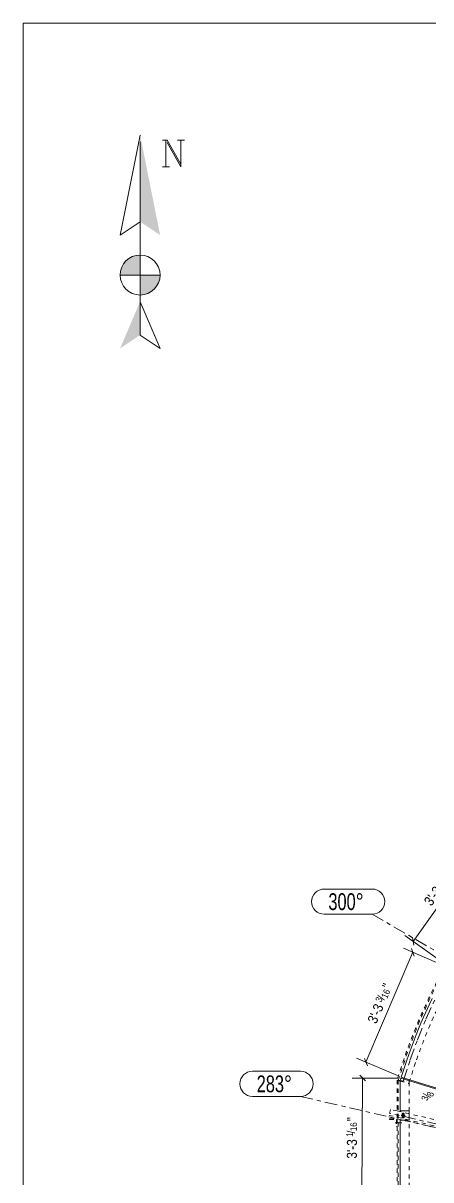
# Model space of a CAD drawing. Header units: millimetres. Extents: x -16923 to 12967, y -5402 to 13813.
# Drawn here: x -16923 to -13520, y 4174 to 13813 of the extents above; entities that cross this region are included whole.
import ezdxf

# ---------------------------------------------------------------- set-up
doc = ezdxf.new("R2010")
doc.units = ezdxf.units.MM
doc.header["$LTSCALE"] = 35
for name, pattern in [('XKITLINE00', [0]), ('XKITLINE01', [4, 1, -1, 1, -1]), ('XKITLINE03', [6, 3, -1, 1, -1])]:
    doc.linetypes.add(name, pattern=pattern)
for name, color, linetype, lineweight in [('Bolt', 3, 'Continuous', 0), ('Dimension', 7, 'Continuous', 0), ('Drawing sheet', 5, 'Continuous', 0), ('Grid', 1, 'Continuous', 0), ('Part', 2, 'Continuous', 0), ('Symbol text', 1, 'Continuous', 0)]:
    doc.layers.add(name, color=color, linetype=linetype, lineweight=lineweight)
doc.styles.add('ARIAL', font='arial.ttf')
doc.styles.add('ARIAL_NARROW', font='ARIALN.TTF')

msp = doc.modelspace()

# ---------------------------------------------------------------- hatches: boundary and pattern name
at = {"layer": 'Symbol text'}
for points in [[(-15946.539211, 12158.564053), (-15946.539211, 12880.876577), (-15779.851704, 12047.439052)], [(-16113.226717, 11714.064047), (-16113.198922, 11715.079769), (-16113.165089, 11716.095308), (-16113.125218, 11717.110627), (-16113.079311, 11718.125692), (-16113.027371, 11719.140466), (-16112.969398, 11720.154913), (-16112.905395, 11721.168997), (-16112.835364, 11722.182683), (-16112.759307, 11723.195935), (-16112.677228, 11724.208716), (-16112.589128, 11725.220992), (-16112.495012, 11726.232726), (-16112.394883, 11727.243883), (-16112.288743, 11728.254426), (-16112.176597, 11729.264321), (-16112.058449, 11730.27353), (-16111.934303, 11731.28202), (-16111.804164, 11732.289754), (-16111.668035, 11733.296696), (-16111.525922, 11734.302811), (-16111.37783, 11735.308063), (-16111.223764, 11736.312418), (-16111.063729, 11737.315838), (-16110.897731, 11738.318289), (-16110.725777, 11739.319736), (-16110.547871, 11740.320142), (-16110.364021, 11741.319473), (-16110.174232, 11742.317694), (-16109.978513, 11743.314768), (-16109.776868, 11744.310661), (-16109.569306, 11745.305338), (-16109.355835, 11746.298763), (-16109.13646, 11747.290901), (-16108.911191, 11748.281718), (-16108.680035, 11749.271178), (-16108.443001, 11750.259246), (-16108.200096, 11751.245887), (-16107.95133, 11752.231067), (-16107.696711, 11753.21475), (-16107.436247, 11754.196902), (-16107.16995, 11755.177488), (-16106.897827, 11756.156473), (-16106.619888, 11757.133824), (-16106.336143, 11758.109504), (-16106.046603, 11759.083481), (-16105.751277, 11760.055719), (-16105.450177, 11761.026183), (-16105.143311, 11761.994841), (-16104.830692, 11762.961657), (-16104.512331, 11763.926597), (-16104.188238, 11764.889627), (-16103.858425, 11765.850714), (-16103.522904, 11766.809822), (-16103.181687, 11767.766919), (-16102.834786, 11768.72197), (-16102.482212, 11769.674942), (-16102.123979, 11770.625801), (-16101.760099, 11771.574514), (-16101.390585, 11772.521046), (-16101.01545, 11773.465364), (-16100.634708, 11774.407436), (-16100.248371, 11775.347227), (-16099.856454, 11776.284705), (-16099.458969, 11777.219836), (-16099.055933, 11778.152587), (-16098.647357, 11779.082925), (-16098.233258, 11780.010818), (-16097.813649, 11780.936233), (-16097.388546, 11781.859137), (-16096.957964, 11782.779496), (-16096.521917, 11783.69728), (-16096.080421, 11784.612455), (-16095.633492, 11785.524989), (-16095.181145, 11786.434849), (-16094.723398, 11787.342004), (-16094.260264, 11788.246422), (-16093.791762, 11789.14807), (-16093.317908, 11790.046917), (-16092.838717, 11790.942931), (-16092.354209, 11791.836079), (-16091.864398, 11792.726332), (-16091.369304, 11793.613656), (-16090.868942, 11794.498022), (-16090.363332, 11795.379397), (-16089.852491, 11796.25775), (-16089.336436, 11797.133051), (-16088.815186, 11798.005268), (-16088.28876, 11798.87437), (-16087.757177, 11799.740328), (-16087.220454, 11800.60311), (-16086.678611, 11801.462685), (-16086.131667, 11802.319024), (-16085.579642, 11803.172095), (-16085.022554, 11804.02187), (-16084.460424, 11804.868318), (-16083.893272, 11805.711408), (-16083.321117, 11806.551112), (-16082.74398, 11807.387399), (-16082.161881, 11808.220241), (-16081.574841, 11809.049606), (-16080.98288, 11809.875467), (-16080.38602, 11810.697794), (-16079.784281, 11811.516558), (-16079.177685, 11812.331729), (-16078.566253, 11813.14328), (-16077.950007, 11813.951181), (-16077.328969, 11814.755405), (-16076.70316, 11815.555921), (-16076.072603, 11816.352703), (-16075.437319, 11817.145722), (-16074.797333, 11817.93495), (-16074.152665, 11818.720359), (-16073.503339, 11819.501921), (-16072.849378, 11820.279609), (-16072.190805, 11821.053395), (-16071.527643, 11821.823252), (-16070.859916, 11822.589153), (-16070.187647, 11823.35107), (-16069.51086, 11824.108977), (-16068.829578, 11824.862847), (-16068.143827, 11825.612653), (-16067.45363, 11826.358368), (-16066.759012, 11827.099967), (-16066.059997, 11827.837423), (-16065.35661, 11828.570711), (-16064.648875, 11829.299803), (-16063.936819, 11830.024675), (-16063.220465, 11830.7453), (-16062.49984, 11831.461654), (-16061.774968, 11832.17371), (-16061.045876, 11832.881445), (-16060.312588, 11833.584832), (-16059.575132, 11834.283847), (-16058.833533, 11834.978465), (-16058.087818, 11835.668662), (-16057.338012, 11836.354413), (-16056.584142, 11837.035694), (-16055.826235, 11837.712481), (-16055.064318, 11838.38475), (-16054.298417, 11839.052478), (-16053.52856, 11839.71564), (-16052.754774, 11840.374213), (-16051.977086, 11841.028174), (-16051.195524, 11841.6775), (-16050.410115, 11842.322167), (-16049.620887, 11842.962154), (-16048.827868, 11843.597437), (-16048.031086, 11844.227994), (-16047.230569, 11844.853803), (-16046.426346, 11845.474841), (-16045.618445, 11846.091087), (-16044.806894, 11846.702519), (-16043.991722, 11847.309115), (-16043.172959, 11847.910854), (-16042.350632, 11848.507714), (-16041.524771, 11849.099675), (-16040.695405, 11849.686715), (-16039.862564, 11850.268814), (-16039.026277, 11850.845951), (-16038.186573, 11851.418106), (-16037.343482, 11851.985259), (-16036.497035, 11852.547388), (-16035.64726, 11853.104476), (-16034.794188, 11853.656501), (-16033.937849, 11854.203445), (-16033.078274, 11854.745288), (-16032.215492, 11855.282011), (-16031.349535, 11855.813595), (-16030.480432, 11856.340021), (-16029.608215, 11856.86127), (-16028.732915, 11857.377325), (-16027.854561, 11857.888166), (-16026.973186, 11858.393776), (-16026.088821, 11858.894138), (-16025.201496, 11859.389232), (-16024.311244, 11859.879043), (-16023.418095, 11860.363551), (-16022.522081, 11860.842741), (-16021.623234, 11861.316596), (-16020.721586, 11861.785098), (-16019.817169, 11862.248231), (-16018.910014, 11862.705979), (-16018.000153, 11863.158326), (-16017.087619, 11863.605255), (-16016.172444, 11864.04675), (-16015.254661, 11864.482797), (-16014.334301, 11864.91338), (-16013.411397, 11865.338483), (-16012.485983, 11865.758092), (-16011.55809, 11866.172191), (-16010.627751, 11866.580766), (-16009.695, 11866.983803), (-16008.759869, 11867.381287), (-16007.822391, 11867.773205), (-16006.8826, 11868.159541), (-16005.940528, 11868.540284), (-16004.99621, 11868.915419), (-16004.049678, 11869.284933), (-16003.100965, 11869.648813), (-16002.150107, 11870.007046), (-16001.197135, 11870.359619), (-16000.242083, 11870.70652), (-15999.284986, 11871.047738), (-15998.325878, 11871.383258), (-15997.364791, 11871.713071), (-15996.401761, 11872.037164), (-15995.436821, 11872.355525), (-15994.470005, 11872.668144), (-15993.501347, 11872.97501), (-15992.530883, 11873.276111), (-15991.558645, 11873.571436), (-15990.584668, 11873.860977), (-15989.608988, 11874.144721), (-15988.631637, 11874.42266), (-15987.652652, 11874.694783), (-15986.672066, 11874.96108), (-15985.689914, 11875.221544), (-15984.706231, 11875.476163), (-15983.721051, 11875.724929), (-15982.73441, 11875.967834), (-15981.746342, 11876.204868), (-15980.756882, 11876.436024), (-15979.766065, 11876.661293), (-15978.773927, 11876.880668), (-15977.780502, 11877.094139), (-15976.785825, 11877.301701), (-15975.789932, 11877.503345), (-15974.792858, 11877.699065), (-15973.794637, 11877.888853), (-15972.795306, 11878.072704), (-15971.7949, 11878.250609), (-15970.793453, 11878.422564), (-15969.791002, 11878.588561), (-15968.787581, 11878.748596), (-15967.783227, 11878.902662), (-15966.777975, 11879.050754), (-15965.77186, 11879.192867), (-15964.764918, 11879.328996), (-15963.757184, 11879.459136), (-15962.748694, 11879.583282), (-15961.739484, 11879.70143), (-15960.72959, 11879.813575), (-15959.719046, 11879.919715), (-15958.70789, 11880.019845), (-15957.696156, 11880.113961), (-15956.68388, 11880.20206), (-15955.671098, 11880.284139), (-15954.657847, 11880.360196), (-15953.644161, 11880.430227), (-15952.630076, 11880.49423), (-15951.615629, 11880.552203), (-15950.600856, 11880.604144), (-15949.585791, 11880.65005), (-15948.570471, 11880.689921), (-15947.554933, 11880.723754), (-15946.539211, 11880.751549), (-15946.539211, 11714.064047)], [(-15779.868733, 11713.045194), (-15779.891904, 11712.026462), (-15779.921217, 11711.007888), (-15779.95667, 11709.98951), (-15779.998261, 11708.971363), (-15780.045991, 11707.953486), (-15780.099856, 11706.935916), (-15780.159855, 11705.918688), (-15780.225986, 11704.901841), (-15780.298246, 11703.885411), (-15780.376632, 11702.869435), (-15780.461142, 11701.85395), (-15780.551773, 11700.838993), (-15780.648522, 11699.824601), (-15780.751384, 11698.81081), (-15780.860356, 11697.797658), (-15780.975435, 11696.785182), (-15781.096615, 11695.773418), (-15781.223894, 11694.762402), (-15781.357265, 11693.752173), (-15781.496724, 11692.742766), (-15781.642266, 11691.734218), (-15781.793886, 11690.726565), (-15781.951579, 11689.719846), (-15782.115338, 11688.714095), (-15782.285157, 11687.709349), (-15782.461031, 11686.705646), (-15782.642953, 11685.703022), (-15782.830916, 11684.701512), (-15783.024914, 11683.701154), (-15783.224939, 11682.701983), (-15783.430984, 11681.704037), (-15783.643043, 11680.707351), (-15783.861106, 11679.711962), (-15784.085166, 11678.717905), (-15784.315216, 11677.725217), (-15784.551246, 11676.733935), (-15784.793248, 11675.744093), (-15785.041213, 11674.755728), (-15785.295132, 11673.768876), (-15785.554997, 11672.783573), (-15785.820797, 11671.799855), (-15786.092523, 11670.817757), (-15786.370165, 11669.837314), (-15786.653712, 11668.858564), (-15786.943156, 11667.881541), (-15787.238484, 11666.906281), (-15787.539687, 11665.932818), (-15787.846753, 11664.96119), (-15788.159672, 11663.99143), (-15788.478431, 11663.023575), (-15788.80302, 11662.057659), (-15789.133426, 11661.093717), (-15789.469638, 11660.131785), (-15789.811643, 11659.171897), (-15790.159428, 11658.214089), (-15790.512982, 11657.258395), (-15790.872291, 11656.30485), (-15791.237343, 11655.353488), (-15791.608123, 11654.404344), (-15791.984619, 11653.457454), (-15792.366817, 11652.51285), (-15792.754703, 11651.570567), (-15793.148263, 11650.63064), (-15793.547482, 11649.693103), (-15793.952346, 11648.75799), (-15794.362841, 11647.825335), (-15794.778951, 11646.895171), (-15795.200661, 11645.967533), (-15795.627956, 11645.042455), (-15796.060821, 11644.119969), (-15796.499239, 11643.20011), (-15796.943195, 11642.28291), (-15797.392673, 11641.368404), (-15797.847656, 11640.456625), (-15798.308127, 11639.547605), (-15798.774071, 11638.641377), (-15799.24547, 11637.737975), (-15799.722306, 11636.837432), (-15800.204564, 11635.93978), (-15800.692224, 11635.045051), (-15801.18527, 11634.153279), (-15801.683683, 11633.264495), (-15802.187445, 11632.378733), (-15802.696539, 11631.496024), (-15803.210944, 11630.6164), (-15803.730644, 11629.739893), (-15804.255619, 11628.866536), (-15804.785849, 11627.996359), (-15805.321316, 11627.129395), (-15805.862, 11626.265675), (-15806.407881, 11625.40523), (-15806.95894, 11624.548092), (-15807.515157, 11623.694292), (-15808.076511, 11622.84386), (-15808.642982, 11621.996829), (-15809.214549, 11621.153228), (-15809.791192, 11620.313088), (-15810.372889, 11619.47644), (-15810.95962, 11618.643314), (-15811.551363, 11617.813741), (-15812.148097, 11616.98775), (-15812.7498, 11616.165372), (-15813.356449, 11615.346637), (-15813.968024, 11614.531574), (-15814.584501, 11613.720213), (-15815.205859, 11612.912583), (-15815.832075, 11612.108714), (-15816.463126, 11611.308634), (-15817.098989, 11610.512374), (-15817.739641, 11609.719962), (-15818.385058, 11608.931427), (-15819.035218, 11608.146797), (-15819.690096, 11607.366102), (-15820.34967, 11606.589368), (-15821.013914, 11605.816625), (-15821.682805, 11605.047901), (-15822.356318, 11604.283224), (-15823.034429, 11603.522621), (-15823.717113, 11602.76612), (-15824.404346, 11602.013748), (-15825.096102, 11601.265534), (-15825.792357, 11600.521503), (-15826.493084, 11599.781684), (-15827.198259, 11599.046103), (-15827.907857, 11598.314786), (-15828.62185, 11597.587761), (-15829.340213, 11596.865054), (-15830.06292, 11596.146691), (-15830.789945, 11595.432698), (-15831.521262, 11594.723101), (-15832.256843, 11594.017926), (-15832.996663, 11593.317198), (-15833.740693, 11592.620944), (-15834.488908, 11591.929188), (-15835.241279, 11591.241955), (-15835.99778, 11590.559271), (-15836.758383, 11589.88116), (-15837.523061, 11589.207647), (-15838.291785, 11588.538756), (-15839.064528, 11587.874512), (-15839.841261, 11587.214939), (-15840.621957, 11586.56006), (-15841.406587, 11585.9099), (-15842.195122, 11585.264483), (-15842.987535, 11584.623831), (-15843.783795, 11583.987968), (-15844.583874, 11583.356918), (-15845.387743, 11582.730702), (-15846.195373, 11582.109344), (-15847.006734, 11581.492867), (-15847.821798, 11580.881292), (-15848.640533, 11580.274642), (-15849.462911, 11579.67294), (-15850.288902, 11579.076206), (-15851.118475, 11578.484463), (-15851.951601, 11577.897733), (-15852.788249, 11577.316035), (-15853.628389, 11576.739393), (-15854.47199, 11576.167825), (-15855.319021, 11575.601355), (-15856.169453, 11575.040001), (-15857.023253, 11574.483784), (-15857.880391, 11573.932725), (-15858.740836, 11573.386844), (-15859.604556, 11572.84616), (-15860.47152, 11572.310693), (-15861.341697, 11571.780463), (-15862.215055, 11571.255488), (-15863.091561, 11570.735789), (-15863.971185, 11570.221383), (-15864.853895, 11569.71229), (-15865.739657, 11569.208527), (-15866.628441, 11568.710114), (-15867.520213, 11568.217069), (-15868.414941, 11567.729409), (-15869.312594, 11567.247152), (-15870.213137, 11566.770315), (-15871.116539, 11566.298916), (-15872.022767, 11565.832973), (-15872.931787, 11565.372501), (-15873.843566, 11564.917518), (-15874.758073, 11564.468041), (-15875.675272, 11564.024085), (-15876.595131, 11563.585667), (-15877.517617, 11563.152802), (-15878.442696, 11562.725507), (-15879.370334, 11562.303797), (-15880.300497, 11561.887687), (-15881.233153, 11561.477193), (-15882.168266, 11561.072328), (-15883.105803, 11560.673109), (-15884.04573, 11560.27955), (-15884.988012, 11559.891664), (-15885.932616, 11559.509466), (-15886.879507, 11559.13297), (-15887.828651, 11558.76219), (-15888.780012, 11558.397138), (-15889.733558, 11558.037829), (-15890.689252, 11557.684276), (-15891.64706, 11557.33649), (-15892.606948, 11556.994485), (-15893.56888, 11556.658274), (-15894.532822, 11556.327868), (-15895.498738, 11556.003279), (-15896.466593, 11555.68452), (-15897.436353, 11555.371601), (-15898.407982, 11555.064535), (-15899.381444, 11554.763332), (-15900.356704, 11554.468004), (-15901.333727, 11554.178561), (-15902.312478, 11553.895013), (-15903.29292, 11553.617371), (-15904.275018, 11553.345645), (-15905.258736, 11553.079845), (-15906.244039, 11552.819981), (-15907.230891, 11552.566062), (-15908.219256, 11552.318097), (-15909.209098, 11552.076095), (-15910.200381, 11551.840065), (-15911.193068, 11551.610016), (-15912.187125, 11551.385955), (-15913.182515, 11551.167892), (-15914.179201, 11550.955834), (-15915.177147, 11550.749788), (-15916.176317, 11550.549763), (-15917.176676, 11550.355766), (-15918.178185, 11550.167803), (-15919.18081, 11549.985881), (-15920.184513, 11549.810007), (-15921.189258, 11549.640188), (-15922.195009, 11549.476429), (-15923.201729, 11549.318737), (-15924.209381, 11549.167117), (-15925.217929, 11549.021575), (-15926.227336, 11548.882115), (-15927.237566, 11548.748744), (-15928.248581, 11548.621466), (-15929.260346, 11548.500286), (-15930.272822, 11548.385207), (-15931.285974, 11548.276235), (-15932.299764, 11548.173373), (-15933.314157, 11548.076625), (-15934.329114, 11547.985994), (-15935.344598, 11547.901484), (-15936.360574, 11547.823097), (-15937.377005, 11547.750837), (-15938.393852, 11547.684707), (-15939.411079, 11547.624708), (-15940.42865, 11547.570843), (-15941.446527, 11547.523114), (-15942.464673, 11547.481522), (-15943.483052, 11547.446069), (-15944.501626, 11547.416757), (-15945.520358, 11547.393586), (-15946.539211, 11547.376557), (-15946.539211, 11714.064047), (-15779.851704, 11714.064047)], [(-16113.226717, 11102.87655), (-15946.539211, 11491.814044), (-15946.539211, 11214.001577)]]:
    msp.add_hatch(color=6, dxfattribs=at).paths.add_polyline_path(points, flags=17)

# ---------------------------------------------------------------- linework, layer by layer
at = {"layer": 'Bolt', "color": 8, "linetype": 'XKITLINE00', "lineweight": 0}
for p, q in [((-13759.924003, 4722.506079), (-13759.259381, 4725.84738)), ((-13759.259381, 4725.84738), (-13757.366681, 4728.680007)), ((-13757.366681, 4728.680007), (-13754.534054, 4730.572706)), ((-13755.120961, 4693.584892), (-13747.264546, 4727.614766)), ((-13754.534054, 4730.572706), (-13751.192753, 4731.237328)), ((-13751.192753, 4731.237328), (-13747.851453, 4730.572706)), ((-13751.192753, 4693.137329), (-13751.192753, 4728.062328)), ((-13747.851453, 4730.572706), (-13745.018826, 4728.680007)), ((-13745.018826, 4728.680007), (-13743.126126, 4725.84738)), ((-13743.126126, 4725.84738), (-13742.461504, 4722.506079)), ((-13819.455253, 4648.300746), (-13763.892752, 4648.300746)), ((-13819.455253, 4648.300746), (-13763.892752, 4648.300746)), ((-13768.655253, 4710.599829), (-13733.730254, 4710.599829)), ((-13768.20769, 4714.528036), (-13734.177817, 4706.671621)), ((-13759.924003, 4698.693579), (-13759.924003, 4722.506079)), ((-13759.259381, 4695.352278), (-13759.924003, 4698.693579)), ((-13757.366681, 4692.519651), (-13759.259381, 4695.352278)), ((-13754.534054, 4690.626952), (-13757.366681, 4692.519651)), ((-13751.192753, 4689.962329), (-13754.534054, 4690.626952)), ((-13747.851453, 4690.626952), (-13751.192753, 4689.962329)), ((-13745.018826, 4692.519651), (-13747.851453, 4690.626952)), ((-13743.126126, 4695.352278), (-13745.018826, 4692.519651)), ((-13742.461504, 4698.693579), (-13743.126126, 4695.352278)), ((-13742.461504, 4722.506079), (-13742.461504, 4698.693579))]:
    msp.add_line(p, q, dxfattribs=at)
msp.add_circle((-13751.192753, 4710.599829), 8.73125, dxfattribs=at)
at = {"layer": 'Dimension', "color": 7, "linetype": 'XKITLINE00', "lineweight": 0}
for p, q in [((-13667.051914, 6162.043913), (-13091.747855, 6973.872252)), ((-13400.403491, 5973.082882), (-13736.752224, 6211.437201)), ((-13672.655517, 6194.907092), (-13661.44831, 6129.180734)), ((-13408.595679, 5958.310275), (-13749.70108, 6104.398195)), ((-13683.561536, 6101.71621), (-13658.783712, 6039.816169)), ((-14062.895534, 5156.119723), (-13671.172624, 6070.766189)), ((-13800.283712, 5043.648872), (-14141.423989, 5189.751729)), ((-14075.284445, 5187.069744), (-14050.506622, 5125.169702)), ((-13805.906878, 5021.000713), (-14176.232881, 5023.12168)), ((-14114.244721, 5046.340214), (-14067.369166, 4998.924626)), ((-14096.492245, 4029.964956), (-14090.806943, 5022.63242))]:
    msp.add_line(p, q, dxfattribs=at)
at = {"layer": 'Dimension', "color": 3}
for p in [(-13667.051914, 6162.043913), (-13671.172624, 6070.766189), (-14062.895534, 5156.119723), (-14090.806943, 5022.63242)]:
    msp.add_point(p, dxfattribs=at)
at = {"layer": 'Drawing sheet', "color": 5, "linetype": 'XKITLINE00', "lineweight": 0}
for p, q in [((12967.383973, 13813.261656), (-16922.616027, 13813.261656)), ((-16922.616027, 13813.261656), (-16922.616027, -5401.738344))]:
    msp.add_line(p, q, dxfattribs=at)
at = {"layer": 'Grid', "color": 1, "linetype": 'XKITLINE00', "lineweight": 0}
for p, q in [((-14410.466987, 6597.721377), (-14010.496284, 6597.721377)), ((-14410.466987, 6387.721377), (-14010.496284, 6387.721377)), ((-15008.534933, 5079.437443), (-14608.56423, 5079.437443)), ((-15008.534933, 4869.437443), (-14608.56423, 4869.437443))]:
    msp.add_line(p, q, dxfattribs=at)
at = {"layer": 'Grid', "color": 1, "linetype": 'XKITLINE03', "lineweight": 0}
for p, q in [((-14010.496284, 6387.721377), (-9078.438308, 3540.196377)), ((-14608.56423, 4869.437443), (-9059.477992, 3588.329943))]:
    msp.add_line(p, q, dxfattribs=at)
at = {"layer": 'Grid', "color": 1, "linetype": 'XKITLINE00', "lineweight": 0}
for centre, start, end in [((-14410.466987, 6492.721377), 90, 270), ((-14010.496284, 6492.721377), 270, 90), ((-15008.534933, 4974.437443), 90, 270), ((-14608.56423, 4974.437443), 270, 90)]:
    msp.add_arc(centre, 105, start, end, dxfattribs=at)
at = {"layer": 'Part', "color": 2, "linetype": 'XKITLINE00', "lineweight": 0}
for p, q in [((-13566.165971, 5566.304605), (-13549.590647, 5602.961947)), ((-13532.705434, 5639.477583), (-13549.590647, 5602.961947)), ((-13532.705434, 5639.477583), (-13510.267111, 5686.786335)), ((-13603.432618, 5480.700371), (-13582.430218, 5529.508187)), ((-13582.430218, 5529.508187), (-13566.165971, 5566.304605)), ((-13623.887712, 5431.660664), (-13643.792939, 5382.395203)), ((-13623.887712, 5431.660664), (-13603.432618, 5480.700371)), ((-13660.950177, 5338.607351), (-13677.673022, 5294.651768)), ((-13643.792939, 5382.395203), (-13660.950177, 5338.607351)), ((-13708.227965, 5210.734415), (-13722.141282, 5170.81064)), ((-13693.959834, 5250.532764), (-13708.227965, 5210.734415)), ((-13677.673022, 5294.651768), (-13693.959834, 5250.532764)), ((-13744.010189, 5105.616073), (-13735.698685, 5130.764604)), ((-13735.698685, 5130.764604), (-13722.141282, 5170.81064)), ((-13774.299437, 5009.679302), (-13772.028783, 5017.123867)), ((-13772.028783, 5017.123867), (-13770.902809, 5020.799355)), ((-13770.902809, 5020.799355), (-12290.97322, 4565.149138)), ((-13768.110218, 5029.869674), (-13760.211849, 5055.181924)), ((-12214.109584, 4551.422522), (-13768.110218, 5029.869674)), ((-13760.211849, 5055.181924), (-13752.181329, 5080.421585)), ((-13752.181329, 5080.421585), (-13744.010189, 5105.616073)), ((-13776.592753, 5002.115702), (-13774.299437, 5009.679302)), ((-13776.592753, 5002.115702), (-13776.592753, 4748.699829)), ((-13776.592753, 4748.699829), (-13700.392754, 4748.699829)), ((-13700.392754, 4748.699829), (-13700.392754, 4672.499832)), ((-13776.592753, 4672.499832), (-13700.392754, 4672.499832)), ((-13776.592753, 4028.132797), (-13776.592753, 4672.499832))]:
    msp.add_line(p, q, dxfattribs=at)
at = {"layer": 'Part', "color": 8, "linetype": 'XKITLINE03', "lineweight": 0}
for p, q in [((-13561.414171, 5514.051371), (-13483.90257, 5682.858434)), ((-13632.231438, 5342.328375), (-13561.414171, 5514.051371)), ((-13696.244939, 5167.954797), (-13632.231438, 5342.328375)), ((-13751.192753, 4997.894469), (-13696.244939, 5167.954797)), ((-12217.479515, 4349.997197), (-13864.700557, 4730.288139))]:
    msp.add_line(p, q, dxfattribs=at)
at = {"layer": 'Part', "color": 8, "linetype": 'XKITLINE01', "lineweight": 0}
for p, q in [((-13744.267964, 5184.520698), (-13801.992753, 5005.865792)), ((-13792.873317, 5003.115972), (-13735.263647, 5181.414592)), ((-13648.221914, 5151.388897), (-13694.780469, 5007.292843)), ((-13776.592753, 5001.88013), (-13801.992753, 5005.865792)), ((-13801.992753, 5005.865792), (-13801.992753, 4683.225746)), ((-13801.992753, 5005.865792), (-13792.873317, 5003.115972)), ((-13801.992753, 5005.865792), (-13792.467753, 5002.993681)), ((-13792.467753, 5004.371169), (-13792.467753, 3323.293855)), ((-13792.467753, 5002.993681), (-13776.592753, 4998.20683)), ((-13776.592753, 5001.88013), (-13700.392753, 4989.923146)), ((-13776.592753, 4998.20683), (-13704.718766, 4976.534386)), ((-13694.780469, 5007.292843), (-13704.718766, 4976.534386)), ((-13704.718766, 4976.534386), (-13697.698783, 4998.26083)), ((-13700.392753, 4989.923146), (-13700.392753, 4021.501538)), ((-13697.698783, 4998.26083), (-13694.780469, 5007.292843)), ((-13857.558362, 4761.224388), (-13871.842753, 4699.351889)), ((-13801.992753, 4748.396057), (-13857.558362, 4761.224388)), ((-13801.992753, 4748.396057), (-12334.008961, 4409.485295)), ((-13871.842753, 4699.351889), (-13801.992753, 4683.225746)), ((-13868.985875, 4711.726389), (-12221.764832, 4331.435447)), ((-13865.492753, 4683.225746), (-13865.492753, 4676.875746)), ((-13865.492753, 4683.225746), (-13801.992753, 4683.225746)), ((-13865.492753, 4676.875746), (-13808.342753, 4676.875746)), ((-13808.342753, 4676.875746), (-13808.342753, 4619.725746)), ((-13801.992753, 4683.225746), (-13801.992753, 4619.725746)), ((-13801.992753, 4683.225746), (-12248.911407, 4324.668666)), ((-13801.992753, 4683.225746), (-13801.992753, 4619.725746)), ((-13808.342753, 4619.725746), (-13801.992753, 4619.725746)), ((-13801.992753, 3323.293855), (-13801.992753, 4619.725746))]:
    msp.add_line(p, q, dxfattribs=at)
for radius, start in [(4776.170113, 118.1718312052), (4766.645113, 118.1718312052), (4674.570113, 150.8039629267)]:
    msp.add_arc((-9229.186531, 3627.00967), radius, start, 160.9677437296, dxfattribs=at)
at = {"layer": 'Symbol text', "color": 6, "linetype": 'XKITLINE00', "lineweight": 0}
for p, q in [((-15946.539211, 12880.876577), (-16113.226717, 12047.439052)), ((-15946.539211, 12825.314063), (-15946.539211, 11214.001577)), ((-15760.52551, 12838.649306), (-15721.873344, 12838.649306)), ((-15731.536554, 12838.649306), (-15731.536554, 12616.399299)), ((-15721.873344, 12838.649306), (-15605.916854, 12637.565723)), ((-15634.906257, 12838.649306), (-15576.928115, 12838.649306)), ((-15605.916854, 12838.649306), (-15605.916854, 12616.399299)), ((-15721.873344, 12817.482653), (-15605.916854, 12616.399299)), ((-15760.52551, 12616.399299), (-15702.547817, 12616.399299)), ((-15946.539211, 12158.564053), (-16113.226717, 12047.439052)), ((-16113.226717, 11714.064047), (-15779.851704, 11714.064047)), ((-15779.851704, 11102.87655), (-15946.539211, 11491.814044)), ((-15946.539211, 11214.001577), (-15779.851704, 11102.87655))]:
    msp.add_line(p, q, dxfattribs=at)
msp.add_circle((-15946.539211, 11714.064047), 166.687507, dxfattribs=at)

# ---------------------------------------------------------------- texts
at = {"layer": 'Dimension', "color": 3, "style": 'ARIAL', "width": 0.85}
for s, height, rotation, p in [("3'-3", 83.3437467, 54.6773623893, (-13516.592522, 6450.038081)), ('"', 83.343747, 66.8183380682, (-13853.674183, 5755.778944)), ('3', 55.562499, 66.8183380682, (-13935.424322, 5649.577182)), ('/', 66.674999, 66.8183380682, (-13908.741494, 5669.540141)), ('16', 55.5624992, 66.8183380682, (-13886.122747, 5680.013745)), ("3'-3", 83.3437467, 66.8183380682, (-13976.362437, 5469.310182)), ('3', 55.562499, 72.8859611186, (-13549.379796, 4829.345167)), ('/', 66.674999, 72.8859611186, (-13523.746262, 4855.954394)), ('8', 55.562499, 72.8859611186, (-13504.179949, 4862.857587)), ('"', 83.343747, 89.6736245159, (-14136.624862, 4662.648044)), ('16', 55.5624992, 89.6736245159, (-14137.096906, 4580.228071)), ('1', 55.562499, 89.6736245159, (-14170.705261, 4533.031587)), ('/', 66.674999, 89.6736245159, (-14153.871522, 4561.791251)), ("3'-3", 83.3437467, 89.6736245159, (-14138.409663, 4351.017535))]:
    msp.add_text(s, height=height, rotation=rotation, dxfattribs=at).set_placement(p)
at = {"layer": 'Grid', "color": 3, "style": 'ARIAL_NARROW', "width": 0.85}
for s, p in [('300°', (-14375.466987, 6422.721377)), ('283°', (-14973.534933, 4904.437443))]:
    msp.add_text(s, height=140, dxfattribs=at).set_placement(p)

doc.saveas('drawing.dxf')
